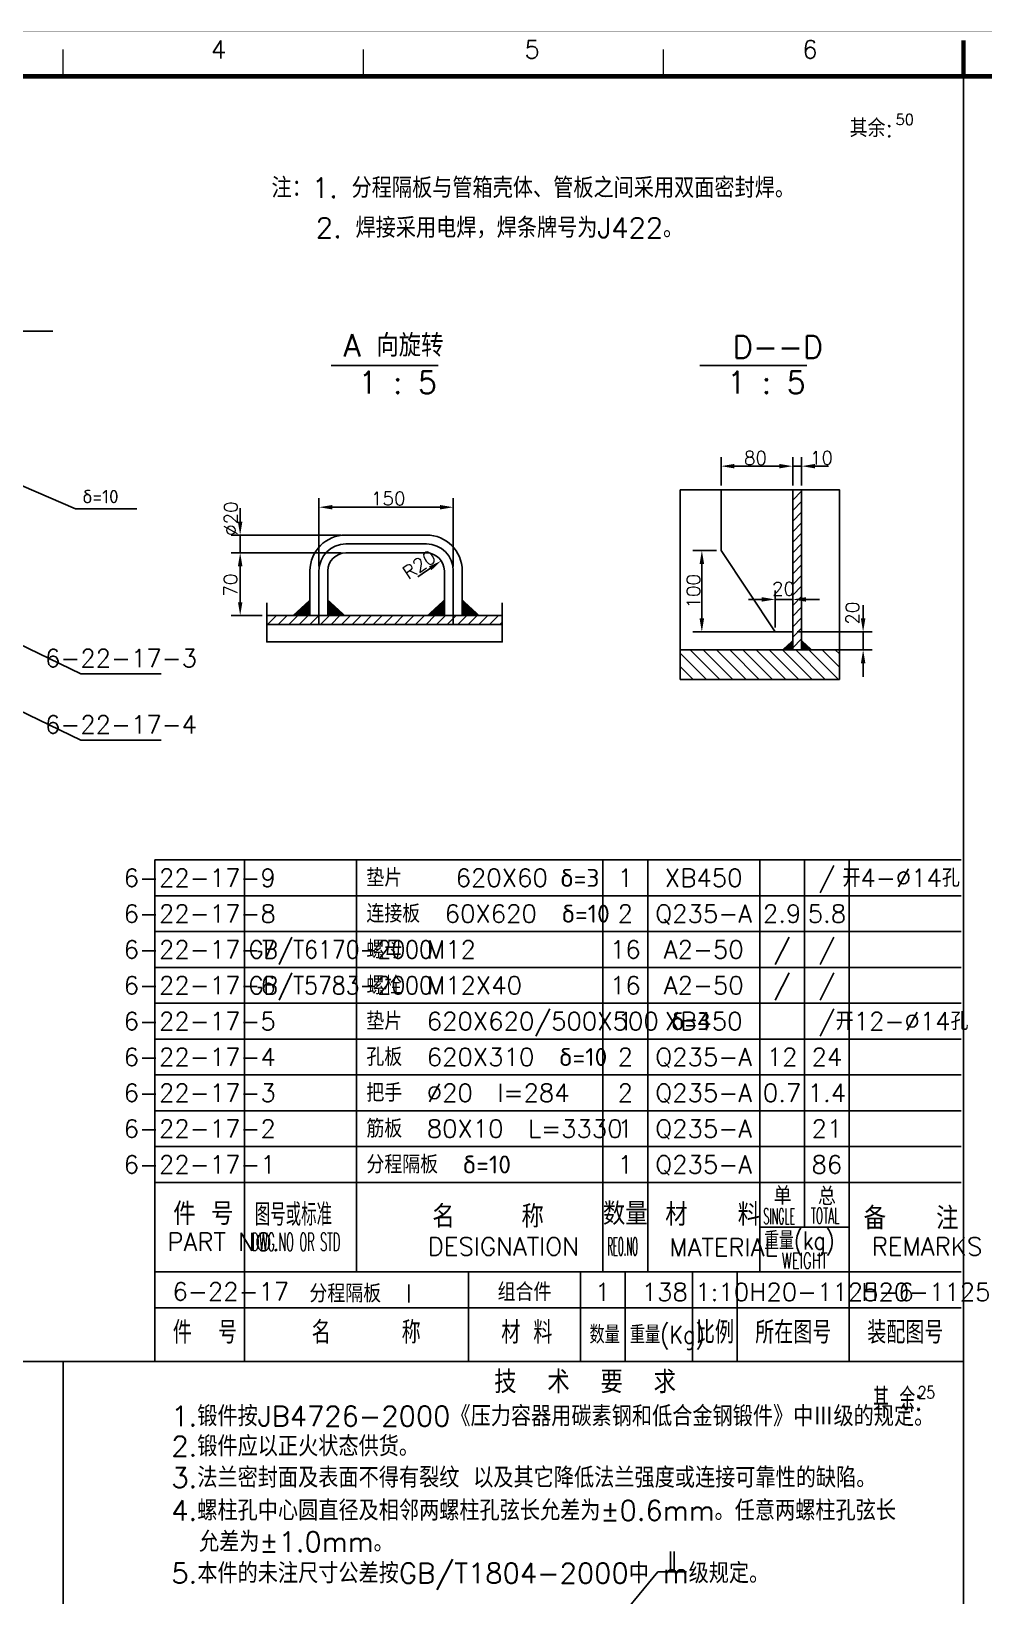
# Model space of a CAD drawing. Extents: x 49444 to 186655, y 41039 to 60167.
# Drawn here: x 143331 to 146520, y 51582 to 56823 of the extents above; entities that cross this region are included whole.
import ezdxf
from ezdxf.enums import TextEntityAlignment as Align

# ---------------------------------------------------------------- set-up
doc = ezdxf.new("R2010")
doc.units = 0
doc.header["$LTSCALE"] = 60
doc.header["$MEASUREMENT"] = 0
doc.header["$PDMODE"] = 3
doc.header["$PDSIZE"] = 0.001
doc.layers.get('0').update_dxf_attribs({"linetype": 'CONTINUOUS'})
doc.layers.get('DEFPOINTS').update_dxf_attribs({"linetype": 'CONTINUOUS'})
doc.layers.add('XX', color=7, linetype='CONTINUOUS')
doc.styles.get("Standard").update_dxf_attribs({"font": 'txt_l', "bigfont": 'hztxt_l'})
doc.dimstyles.get("Standard").update_dxf_attribs({"dimtxt": 0.18, "dimasz": 0.18, "dimexe": 0.18, "dimexo": 0.0625, "dimgap": 0.09, "dimtad": 0, "dimtih": 1, "dimtoh": 1, "dimdec": 4, "dimzin": 0, "dimdsep": 46, "dimtxsty": 'Standard', "dimcen": 0.09, "dimadec": 0, "dimazin": 0, "dimtfac": 1, "dimtdec": 4, "dimtofl": 0, "dimtmove": 0, "dimatfit": 3, "dimfxl": 0, "dimtolj": 1, "dimtzin": 0, "dimarcsym": 0})
doc.dimstyles.new('STANDARD$0', dxfattribs={"dimtxt": 3, "dimasz": 3, "dimexe": 2, "dimexo": 1, "dimgap": 0.5, "dimtad": 1, "dimdec": 0, "dimzin": 0, "dimdsep": 46, "dimtxsty": 'Standard', "dimcen": 1, "dimclrd": 256, "dimclre": 256, "dimclrt": 256, "dimadec": 0, "dimazin": 0, "dimtfac": 1.5, "dimtdec": 3, "dimtix": 1, "dimtmove": 0, "dimatfit": 2, "dimfxl": 0, "dimtolj": 1, "dimarcsym": 0})

# ---------------------------------------------------------------- blocks, each defined once
blk = doc.blocks.new('*D465')
at = {"lineweight": -2}
for p, q in [((145777.3, 54919.6), (145732.3, 54919.6)), ((145822.3, 54825.8), (145822.3, 54949.6)), ((145880.7, 54919.6), (145822.3, 54919.6)), ((145880.7, 54914.2), (145880.7, 54949.6)), ((145925.7, 54919.6), (145970.7, 54919.6))]:
    blk.add_line(p, q, dxfattribs=at)
for points in [[(145777.3, 54927.1), (145777.3, 54912.1), (145822.3, 54919.6)], [(145925.7, 54927.1), (145925.7, 54912.1), (145880.7, 54919.6)]]:
    blk.add_solid(points)
at = {"layer": 'DEFPOINTS', "color": 0}
for p in [(145822.3, 54919.6), (145880.7, 54899.2), (145822.3, 54810.8)]:
    blk.add_point(p, dxfattribs=at)
at = {"insert": (145849.8, 54955.2), "char_height": 45, "attachment_point": 5}
blk.add_mtext('\\A1;20', dxfattribs=at)
blk = doc.blocks.new('*D466')
at = {"lineweight": -2}
for p, q in [((145625.7, 55083.5), (145546.5, 55083.5)), ((145576.5, 54855.8), (145576.5, 55038.5)), ((145865.7, 54810.8), (145546.5, 54810.8))]:
    blk.add_line(p, q, dxfattribs=at)
for points in [[(145569, 55038.5), (145584, 55038.5), (145576.5, 55083.5)], [(145569, 54855.8), (145584, 54855.8), (145576.5, 54810.8)]]:
    blk.add_solid(points)
at = {"layer": 'DEFPOINTS', "color": 0}
for p in [(145576.5, 55083.5), (145640.7, 55083.5), (145880.7, 54810.8)]:
    blk.add_point(p, dxfattribs=at)
at = {"insert": (145548.4, 54946.9), "char_height": 45, "attachment_point": 5, "rotation": 90}
blk.add_mtext('\\A1;100', dxfattribs=at)
blk = doc.blocks.new('*D463')
at = {"lineweight": -2}
for p, q in [((146116.5, 54855.8), (146116.5, 54900.8)), ((145895.7, 54810.8), (146146.5, 54810.8)), ((146116.5, 54750.8), (146116.5, 54810.8)), ((145925.7, 54750.8), (146146.5, 54750.8)), ((146116.5, 54705.8), (146116.5, 54660.8))]:
    blk.add_line(p, q, dxfattribs=at)
for points in [[(146109, 54855.8), (146124, 54855.8), (146116.5, 54810.8)], [(146109, 54705.8), (146124, 54705.8), (146116.5, 54750.8)]]:
    blk.add_solid(points)
at = {"layer": 'DEFPOINTS', "color": 0}
for p in [(145880.7, 54810.8), (146116.5, 54810.8), (145910.7, 54750.8)]:
    blk.add_point(p, dxfattribs=at)
at = {"insert": (146080.8, 54873.7), "char_height": 45, "attachment_point": 5, "rotation": 90}
blk.add_mtext('\\A1;20', dxfattribs=at)
blk = doc.blocks.new('*D467')
at = {"lineweight": -2}
for p, q in [((145880.7, 55301.7), (145880.7, 55396)), ((145910.7, 55301.7), (145910.7, 55396)), ((145835.7, 55366), (145790.7, 55366)), ((145880.7, 55366), (145910.7, 55366)), ((145955.7, 55366), (146000.7, 55366))]:
    blk.add_line(p, q, dxfattribs=at)
for points in [[(145835.7, 55373.5), (145835.7, 55358.5), (145880.7, 55366)], [(145955.7, 55373.5), (145955.7, 55358.5), (145910.7, 55366)]]:
    blk.add_solid(points)
at = {"layer": 'DEFPOINTS', "color": 0}
for p in [(145910.7, 55366), (145880.7, 55286.7), (145910.7, 55286.7)]:
    blk.add_point(p, dxfattribs=at)
at = {"insert": (145977.2, 55393.9), "char_height": 45, "attachment_point": 5}
blk.add_mtext('\\A1;10', dxfattribs=at)
blk = doc.blocks.new('*D468')
at = {"lineweight": -2}
for p, q in [((145640.7, 55301.7), (145640.7, 55396)), ((145880.7, 55301.7), (145880.7, 55396)), ((145685.7, 55366), (145835.7, 55366))]:
    blk.add_line(p, q, dxfattribs=at)
for points in [[(145685.7, 55373.5), (145685.7, 55358.5), (145640.7, 55366)], [(145835.7, 55373.5), (145835.7, 55358.5), (145880.7, 55366)]]:
    blk.add_solid(points)
at = {"layer": 'DEFPOINTS', "color": 0}
for p in [(145880.7, 55366), (145640.7, 55286.7), (145880.7, 55286.7)]:
    blk.add_point(p, dxfattribs=at)
at = {"insert": (145756.1, 55393.4), "char_height": 45, "attachment_point": 5}
blk.add_mtext('\\A1;80', dxfattribs=at)
blk = doc.blocks.new('CLB_WZ')
at = {"layer": 'XX'}
for s, height, p in [('单^J', 4, (-41.9, 15)), ('总^J', 4, (-32, 14.9)), ('件 号^J', 5, (-175.9, 10.5)), ('名    称^J', 5, (-118.09, 9.9)), ('数量^J', 5, (-80, 10.5)), ('材   料^J', 5, (-66.09, 10.3)), ('备   注^J', 5, (-21.8, 9.5)), ('PART NO.', 4, (-177.2, 4.7)), ('DESIGNATION^J', 4, (-119.09, 3.7)), ('MATERIAL^J', 4, (-65.19, 3.5)), ('REMARKS^J', 4, (-20, 3.7))]:
    blk.add_text(s, height=height, dxfattribs=at).set_placement(p)
for s, height, width, p, p2 in [('图号或标准^J', 5, 0.798981, (-157.7, 10.3), (-138.1, 10.3)), ('SINGLE^J', 3.5, 0.800977, (-44.2, 10.7), (-36, 10.7)), ('TOTAL^J', 3.5, 0.904762, (-33.6, 10.8), (-26, 10.8)), ('DWG.NO OR STD^J', 4, 0.813953, (-158.4, 4.7), (-137.4, 4.7)), ('REO.NO^J', 4, 0.658541, (-79, 3.7), (-71.23, 3.7)), ('重量(kg)^J', 4, 1.174935, (-44, 5), (-26, 5)), ('WEIGHT', 3.5, 0.996337, (-40.07, 0.76), (-29.87, 0.76))]:
    blk.add_text(s, height=height, dxfattribs=dict(at, width=width)).set_placement(p, p2, align=Align.FIT)
blk = doc.blocks.new('*D469')
at = {"color": 0, "lineweight": -2}
blk.add_line((144654.4, 55015.3), (144666.8, 55023.7), dxfattribs=at)
at = {"color": 0}
blk.add_solid([(144662.6, 55029.9), (144671, 55017.5), (144704, 55049)], dxfattribs=at)
at = {"layer": 'DEFPOINTS', "color": 0}
for p in [(144704, 55049), (144654.4, 55015.3)]:
    blk.add_point(p, dxfattribs=at)
at = {"color": 0, "insert": (144630.1, 55035.9), "char_height": 45, "attachment_point": 5, "rotation": 34.1822}
blk.add_mtext('\\A1;R20', dxfattribs=at)
blk = doc.blocks.new('*D470')
at = {"lineweight": -2}
for p, q in [((144294.4, 55030.3), (144294.4, 55258.5)), ((144744.4, 55030.3), (144744.4, 55258.5)), ((144339.4, 55228.5), (144699.4, 55228.5))]:
    blk.add_line(p, q, dxfattribs=at)
for points in [[(144339.4, 55236), (144339.4, 55221), (144294.4, 55228.5)], [(144699.4, 55236), (144699.4, 55221), (144744.4, 55228.5)]]:
    blk.add_solid(points)
at = {"layer": 'DEFPOINTS', "color": 0}
for p in [(144744.4, 55228.5), (144294.4, 55015.3), (144744.4, 55015.3)]:
    blk.add_point(p, dxfattribs=at)
at = {"insert": (144526.4, 55257.6), "char_height": 45, "attachment_point": 5}
blk.add_mtext('\\A1;150', dxfattribs=at)
blk = doc.blocks.new('*D446')
at = {"lineweight": -2}
for p, q in [((144030.6, 55180.3), (144030.6, 55225.3)), ((144369.4, 55135.3), (144000.6, 55135.3)), ((144030.6, 55075.3), (144030.6, 55135.3)), ((144369.4, 55075.3), (144000.6, 55075.3)), ((144030.6, 55030.3), (144030.6, 54985.3))]:
    blk.add_line(p, q, dxfattribs=at)
for points in [[(144023.1, 55180.3), (144038.1, 55180.3), (144030.6, 55135.3)], [(144023.1, 55030.3), (144038.1, 55030.3), (144030.6, 55075.3)]]:
    blk.add_solid(points)
at = {"layer": 'DEFPOINTS', "color": 0}
for p in [(144030.6, 55135.3), (144384.4, 55135.3), (144384.4, 55075.3)]:
    blk.add_point(p, dxfattribs=at)
at = {"insert": (143999.6, 55190), "char_height": 45, "attachment_point": 5, "rotation": 90}
blk.add_mtext('\\A1;%%c20', dxfattribs=at)
blk = doc.blocks.new('*D447')
at = {"lineweight": -2}
for p, q in [((144369.4, 55075.3), (144000.8, 55075.3)), ((144030.8, 54910.3), (144030.8, 55030.3)), ((144104.5, 54865.3), (144000.8, 54865.3))]:
    blk.add_line(p, q, dxfattribs=at)
for points in [[(144023.3, 55030.3), (144038.3, 55030.3), (144030.8, 55075.3)], [(144023.3, 54910.3), (144038.3, 54910.3), (144030.8, 54865.3)]]:
    blk.add_solid(points)
at = {"layer": 'DEFPOINTS', "color": 0}
for p in [(144030.8, 55075.3), (144384.4, 55075.3), (144119.5, 54865.3)]:
    blk.add_point(p, dxfattribs=at)
at = {"insert": (143998.4, 54967.7), "char_height": 45, "attachment_point": 5, "rotation": 90}
blk.add_mtext('\\A1;70', dxfattribs=at)

msp = doc.modelspace()

# ---------------------------------------------------------------- hatches: boundary and pattern name
h = msp.add_hatch()
h.set_pattern_fill('ANSI31', color=256, scale=200, style=0)
h.set_pattern_definition([(45, (119602.602, 43364.118), (-17.67767, 17.67767), [])])
h.paths.add_polyline_path([(145910.714986, 55286.749976), (145880.714986, 55286.749976), (145880.714986, 54750.806972), (145910.714986, 54750.806972)])
h = msp.add_hatch()
h.set_pattern_fill('ANSI31', color=256, scale=200, style=0)
h.set_pattern_definition([(45, (119034.313, 43040.502), (-17.67767, 17.67767), [])])
h.paths.add_polyline_path([(144744.37336, 54835.297319), (144744.37336, 54865.297319), (144119.487999, 54865.297319), (144119.487999, 54835.297319)])
h.paths.add_polyline_path([(144908.167271, 54835.297319), (144908.167271, 54865.297319), (144744.37336, 54865.297319), (144744.37336, 54835.297319)])
h = msp.add_hatch()
h.set_pattern_fill('ANSI31', color=256, scale=250, angle=90, style=0)
h.paths.add_polyline_path([(146037.343609, 54651.722136), (146037.343609, 54750.806972), (145504.45045, 54750.806972), (145504.45045, 54651.722136)])

# ---------------------------------------------------------------- linework, layer by layer
for p, q in [((146452.774292, 48061.907614), (146452.774292, 56671.907614)), ((141317.843892, 55817.788455), (143403.191919, 55817.788455)), ((144334.860909, 55703.676053), (144693.571603, 55703.676053)), ((145569.516564, 55703.676053), (145928.227259, 55703.676053)), ((143143.939959, 55368.556832), (143478.883478, 55222.97413)), ((145640.714986, 55286.749976), (145640.714986, 55083.546521)), ((145880.714986, 55286.749976), (145880.714986, 54750.806972)), ((145910.714986, 55286.749976), (145910.714986, 54750.806972)), ((143478.883478, 55222.97413), (143684.208621, 55222.97413)), ((142500.517906, 55151.16285), (143496.744025, 54670.385347)), ((144384.37336, 55135.297319), (144654.37336, 55135.297319)), ((144384.37336, 55105.297319), (144654.37336, 55105.297319)), ((144384.37336, 55075.297319), (144654.37336, 55075.297319)), ((145822.274837, 54810.806972), (145640.714986, 55083.546521)), ((144264.37336, 54865.297319), (144264.37336, 55015.297319)), ((144294.37336, 54836.753614), (144294.37336, 55015.297319)), ((144324.37336, 54865.297319), (144324.37336, 55015.297319)), ((144654.37336, 55015.297319), (144625.856929, 54994.763537)), ((144714.37336, 54865.297319), (144714.37336, 55015.297319)), ((144744.37336, 54835.549142), (144744.37336, 55015.297319)), ((144774.37336, 54865.297319), (144774.37336, 55015.297319)), ((142610.517906, 54875.830264), (143496.744025, 54448.138626)), ((144119.487999, 54865.297319), (144908.167271, 54865.297319)), ((144119.487999, 54835.297319), (144908.167271, 54835.297319)), ((145822.274837, 54810.806972), (145880.714986, 54810.806972)), ((145504.45045, 54750.806972), (146037.343609, 54750.806972)), ((143766.744025, 54670.385347), (143496.744025, 54670.385347)), ((143766.744025, 54448.138626), (143496.744025, 54448.138626)), ((146445.274292, 54046.907614), (143745.274292, 54046.907614)), ((143745.274292, 52666.907614), (143745.274292, 54046.907614)), ((144045.274292, 52666.907614), (144045.274292, 54046.907614)), ((144420.274292, 52666.907614), (144420.274292, 54046.907614)), ((145245.274292, 52666.907614), (145245.274292, 54046.907614)), ((145395.274292, 52666.907614), (145395.274292, 54046.907614)), ((145770.274292, 52666.907614), (145770.274292, 54046.907614)), ((145920.274292, 52816.907614), (145920.274292, 54046.907614)), ((146070.274292, 52666.907614), (146070.274292, 54046.907614)), ((146445.274292, 53926.907614), (143745.274292, 53926.907614)), ((146445.274292, 53806.907614), (143745.274292, 53806.907614)), ((146445.274292, 53686.907614), (143745.274292, 53686.907614)), ((146445.274292, 53566.907614), (143745.274292, 53566.907614)), ((146445.274292, 53446.907614), (143745.274292, 53446.907614)), ((146445.274292, 53326.907614), (143745.274292, 53326.907614)), ((146445.274292, 53206.907614), (143745.274292, 53206.907614)), ((146445.274292, 53086.907614), (143745.274292, 53086.907614)), ((146445.274292, 52966.907614), (143745.274292, 52966.907614)), ((146070.274292, 52816.907614), (145770.274292, 52816.907614)), ((140407.774292, 52366.907614), (146452.774292, 52366.907614)), ((143437.774292, 48061.907614), (143437.774292, 52366.907614)), ((143752.774292, 52366.907614), (146452.774292, 52366.907614)), ((143760.274292, 52366.907614), (146452.774292, 52366.907614))]:
    msp.add_line(p, q)
at = {"const_width": 1.5}
msp.add_lwpolyline([(140032.774292, 47911.907614), (152647.774292, 47911.907614), (152647.774292, 56821.907614), (140032.774292, 56821.907614), (140032.774292, 47911.907614, 1.9635677679)], format="xyb", dxfattribs=at)
for points, const_width in [([(143437.774292, 56761.907614), (143437.774292, 56671.907614)], 4.5), ([(144442.774292, 56761.907614), (144442.774292, 56671.907614)], 4.5), ([(145447.774292, 56761.907614), (145447.774292, 56671.907614)], 4.5), ([(146452.774292, 56791.907614), (146452.774292, 56671.907614)], 15), ([(140407.774292, 48061.907614), (152497.774292, 48061.907614), (152497.774292, 56671.907614), (140407.774292, 56671.907614), (140407.774292, 48061.907614)], 15)]:
    msp.add_lwpolyline(points, dxfattribs=dict(const_width=const_width))
msp.add_lwpolyline([(145504.45045, 55286.749976), (146037.343609, 55286.749976), (146037.343609, 54651.722136), (145504.45045, 54651.722136)], close=True)
for points in [[(144119.487999, 54908.117332), (144119.487999, 54777.113998), (144908.167271, 54777.113998), (144908.167271, 54908.117332)], [(146445.274292, 52666.907614), (143745.274292, 52666.907614)], [(146445.274292, 52666.907614), (143745.274292, 52666.907614)], [(146445.274292, 52546.907614), (143745.274292, 52546.907614)], [(145105.235394, 51269.52037), (145429.229871, 51662.623362), (145525.232976, 51662.623362)]]:
    msp.add_lwpolyline(points)
at = {"color": 7}
for points in [[(143745.274292, 52666.907614), (143745.274292, 52366.907614)], [(144045.274292, 52366.907614), (144045.274292, 52666.907614)], [(144795.274292, 52366.907614), (144795.274292, 52666.907614)], [(145170.274292, 52366.907614), (145170.274292, 52666.907614)], [(145320.274292, 52366.907614), (145320.274292, 52666.907614)], [(145545.274292, 52366.907614), (145545.274292, 52666.907614)], [(145695.274292, 52366.907614), (145695.274292, 52666.907614)], [(146070.274292, 52366.907614), (146070.274292, 52666.907614)]]:
    msp.add_lwpolyline(points, dxfattribs=at)
for centre, radius, start, end in [((144384.37336, 55015.297319), 120, 90, 180), ((144654.37336, 55015.297319), 120, 0, 90), ((144384.37336, 55015.297319), 90, 90, 180), ((144384.37336, 55015.297319), 60, 90, 180), ((144654.37336, 55015.297319), 90, 0, 90), ((144654.37336, 55015.297319), 60, 0, 90)]:
    msp.add_arc(centre, radius, start, end)
for points in [[(144264.37336, 54865.297319), (144264.37336, 54919.945958), (144204.817341, 54865.297319)], [(144324.37336, 54865.297319), (144324.37336, 54919.945958), (144383.929378, 54865.297319)], [(144714.37336, 54865.297319), (144714.37336, 54919.945958), (144654.817341, 54865.297319)], [(144774.37336, 54865.297319), (144774.37336, 54919.945958), (144833.929378, 54865.297319)], [(145880.714986, 54750.806972), (145880.714986, 54783.92284), (145844.663779, 54750.806972)], [(145910.714986, 54750.806972), (145910.714986, 54783.92284), (145946.766193, 54750.806972)]]:
    msp.add_solid(points)

# ---------------------------------------------------------------- block references
at = {"xscale": 15, "yscale": 15, "zscale": 15}
msp.add_blockref('CLB_WZ', (146445.274292, 52666.907614), dxfattribs=at)

# ---------------------------------------------------------------- texts
for s, height, p in [('4', 60, (143932.774292, 56731.907614)), ('5', 60, (144982.774292, 56731.907614)), ('6', 60, (145912.774292, 56731.907614)), ('其余:', 59.94, (146071.337964, 56468.050122)), ('注：1. 分程隔板与管箱壳体、管板之间采用双面密封焊。', 67.5, (144135.647348, 56264.656057)), (' 2. 焊接采用电焊，焊条牌号为J422。', 67.5, (144237.549224, 56130.836879)), ('A 向旋转', 75, (144377.230268, 55732.859353)), ('D--D', 75, (145680.220323, 55727.606878)), ('1 : 5', 75, (144426.39467, 55609.157965)), ('1 : 5', 75, (145661.050325, 55609.157965)), ('δ=10', 45, (143502.185209, 55241.604021)), ('6-22-17', 60, (143804.31122, 52571.194489)), ('分程隔板  I', 60, (144262.461789, 52564.667974)), ('组合件', 60, (144892.69281, 52569.613506)), ('1', 60, (145218.517979, 52569.613506)), ('138', 60, (145375.160326, 52569.613506)), ('1:10', 60, (145554.708232, 52569.613506)), ('H20-1125-6', 60, (145736.017979, 52569.613506)), ('H20-1125-6', 60, (146111.017979, 52569.613506)), ('                  技  术  要  求  ', 75, (143875.091076, 52260.796786)), ('1.锻件按JB4726-2000《压力容器用碳素钢和低合金钢锻件》中Ⅲ级的规定。', 67.5, (143800.411511, 52150.100426)), ('2.锻件应以正火状态供货。  ', 67.5, (143800.411511, 52049.281704)), ('3.法兰密封面及表面不得有裂纹 以及其它降低法兰强度或连接可靠性的缺陷。', 67.5, (143800.411511, 51944.281704)), ('4.螺柱孔中心圆直径及相邻两螺柱孔弦长允差为±0.6mm。任意两螺柱孔弦长', 67.5, (143800.411511, 51834.104665)), ('  允差为±1.0mm。', 67.5, (143800.411511, 51729.104665)), ('5.本件的未注尺寸公差按GB/T1804-2000中 m级规定。', 67.5, (143800.411511, 51624.104665))]:
    msp.add_text(s, height=height).set_placement(p)
msp.add_text('50', height=35.964).set_placement((146286.850926, 56509.219657), align=Align.RIGHT)
for s, p in [('6-22-17-3', (143631.744025, 54692.885347)), ('6-22-17-4', (143631.744025, 54470.638626))]:
    msp.add_text(s, height=60).set_placement(p, align=Align.CENTER)
for s, p in [('/', (145995.274292, 53986.907614)), ('6-22-17-9', (143895.274292, 53986.907614)), ('1', (145320.274292, 53986.907614)), ('XB450', (145582.774292, 53986.907614)), ('开4-%%C14孔', (146243.933122, 53986.907614)), ('6-22-17-8', (143895.274292, 53866.907614)), ('2', (145320.274292, 53866.907614)), ('Q235-A', (145582.774292, 53866.907614)), ('2.9', (145845.274292, 53866.907614)), ('5.8', (145995.274292, 53866.907614)), ('6-22-17-7', (143895.274292, 53746.907614)), ('16', (145320.274292, 53746.907614)), ('A2-50', (145582.774292, 53746.907614)), ('/', (145845.274292, 53746.907614)), ('/', (145995.274292, 53746.907614)), ('/', (145845.274292, 53626.907614)), ('/', (145995.274292, 53626.907614)), ('6-22-17-6', (143895.274292, 53626.907614)), ('16', (145320.274292, 53626.907614)), ('A2-50', (145582.774292, 53626.907614)), ('6-22-17-5', (143895.274292, 53506.907614)), ('1', (145320.274292, 53506.907614)), ('XB450', (145582.774292, 53506.907614)), ('/', (145995.274292, 53506.907614)), ('开12-%%C14孔', (146247.041462, 53506.907614)), ('6-22-17-4', (143895.274292, 53386.907614)), ('2', (145320.274292, 53386.907614)), ('Q235-A', (145582.774292, 53386.907614)), ('12', (145845.274292, 53386.907614)), ('24', (145995.274292, 53386.907614)), ('6-22-17-3', (143895.274292, 53266.907614)), ('2', (145320.274292, 53266.907614)), ('Q235-A', (145582.774292, 53266.907614)), ('0.7', (145845.274292, 53266.907614)), ('1.4', (145995.274292, 53266.907614)), ('6-22-17-2', (143895.274292, 53146.907614)), ('1', (145320.274292, 53146.907614)), ('Q235-A', (145582.774292, 53146.907614)), ('21', (145995.274292, 53146.907614)), ('6-22-17-1', (143895.274292, 53026.907614)), ('1', (145320.274292, 53026.907614)), ('Q235-A', (145582.774292, 53026.907614)), ('86', (145995.274292, 53026.907614))]:
    msp.add_text(s, height=60).set_placement(p, align=Align.MIDDLE_CENTER)
for s, p in [('垫片    620X60 δ=3', (144453.274292, 53986.907614)), ('连接板  60X620  δ=10', (144453.274292, 53866.907614)), ('螺母  M12', (144453.274292, 53746.907614)), ('螺栓  M12X40', (144453.274292, 53626.907614)), ('垫片  620X620/500X500 δ=3', (144453.274292, 53506.907614)), ('孔板  620X310  δ=10', (144453.274292, 53386.907614)), ('把手  %%c20  l=284', (144453.274292, 53266.907614)), ('筋板  80X10  L=3330', (144453.274292, 53146.907614)), ('分程隔板  δ=10', (144453.274292, 53026.907614))]:
    msp.add_text(s, height=60).set_placement(p, align=Align.MIDDLE_LEFT)
at = {"width": 0.9}
for s, p in [('GB/T6170-2000', (144059.930536, 53746.907614)), ('GB/T5783-2000', (144059.930536, 53626.907614))]:
    msp.add_text(s, height=60, dxfattribs=at).set_placement(p, align=Align.MIDDLE_LEFT)
for s, height, width, p in [('件  号', 75, 0.85, (143805.274294, 52426.907615)), ('名     称', 75, 0.85, (144270.274294, 52426.907615)), ('材 料', 75, 0.85, (144904.974785, 52426.907615)), ('比例', 75, 0.85, (145556.583545, 52426.907615)), ('所在图号', 75, 0.85, (145755.274294, 52426.907615)), ('装配图号', 75, 0.85, (146130.274294, 52426.907615)), ('数量', 60, 0.85, (145200.274294, 52426.907615)), ('重量(Kg)', 60, 0.85, (145335.274294, 52426.907615)), ('其 余:', 75, 0.7, (146149.802998, 52203.234876))]:
    msp.add_text(s, height=height, dxfattribs=dict(width=width)).set_placement(p)
at = {"width": 0.8}
msp.add_text('25 ', height=42, dxfattribs=at).set_placement((146380.176682, 52242.465602), align=Align.RIGHT)
at = {"width": 0.6}
msp.add_text('II', height=60, dxfattribs=at).set_placement((145477.362404, 51670.034618), align=Align.CENTER)

# ---------------------------------------------------------------- dimensions: what is measured, and where the dimension line sits
for base, p1, p2, text, picture, middle in [((145880.714986, 55366.011398), (145640.714986, 55286.749976), (145880.714986, 55286.749976), '80', '*D468', (145756.106448, 55393.412654)), ((145910.714986, 55366.011398), (145880.714986, 55286.749976), (145910.714986, 55286.749976), '10', '*D467', (145977.159138, 55393.856282)), ((144744.37336, 55228.465596), (144294.37336, 55015.297319), (144744.37336, 55015.297319), '150', '*D470', (144526.401214, 55257.59828)), ((145822.274837, 54919.585161), (145880.714986, 54899.213777), (145822.274837, 54810.806972), '20', '*D465', (145849.756504, 54955.234492))]:
    dim = msp.add_linear_dim(base=base, p1=p1, p2=p2, text=text, dimstyle='STANDARD$0', override={"dimscale": 15, "dimgap": 0.1, "dimcen": 3, "dimtdec": 0, "dimtmove": 2, "dimatfit": 3})
    dim.commit()
    dim.dimension.update_dxf_attribs({"geometry": picture, "text_midpoint": middle, "dimtype": 160})
for base, p1, p2, text, picture, middle in [((144030.593878, 55135.297319), (144384.37336, 55075.297319), (144384.37336, 55135.297319), '%%c20', '*D446', (143999.597577, 55189.970323)), ((144030.766671, 55075.297319), (144119.487999, 54865.297319), (144384.37336, 55075.297319), '70', '*D447', (143998.430025, 54967.699381)), ((145576.452031, 55083.546521), (145880.714986, 54810.806972), (145640.714986, 55083.546521), '100', '*D466', (145548.411701, 54946.909718)), ((146116.497506, 54810.806972), (145910.714986, 54750.806972), (145880.714986, 54810.806972), '20', '*D463', (146080.818719, 54873.749902))]:
    dim = msp.add_linear_dim(base=base, p1=p1, p2=p2, angle=90, text=text, dimstyle='STANDARD$0', override={"dimscale": 15, "dimgap": 0.1, "dimcen": 3, "dimtdec": 0, "dimtmove": 2, "dimatfit": 3})
    dim.commit()
    dim.dimension.update_dxf_attribs({"geometry": picture, "text_midpoint": middle, "dimtype": 160})
dim = msp.add_radius_dim(center=(144654.37336, 55015.297319), mpoint=(144704.008641, 55049.006944), text='R20', dimstyle='Standard', override={"dimscale": 15, "dimtxt": 3, "dimasz": 3, "dimexe": 2, "dimexo": 1, "dimgap": 0.1, "dimtad": 1, "dimtih": 0, "dimtoh": 0, "dimdec": 0, "dimcen": 3, "dimtdec": 0, "dimtofl": 1, "dimtmove": 2})
dim.commit()
dim.dimension.update_dxf_attribs({"geometry": '*D469', "text_midpoint": (144630.069243, 55035.865658), "dimtype": 164})

doc.saveas('drawing.dxf')
